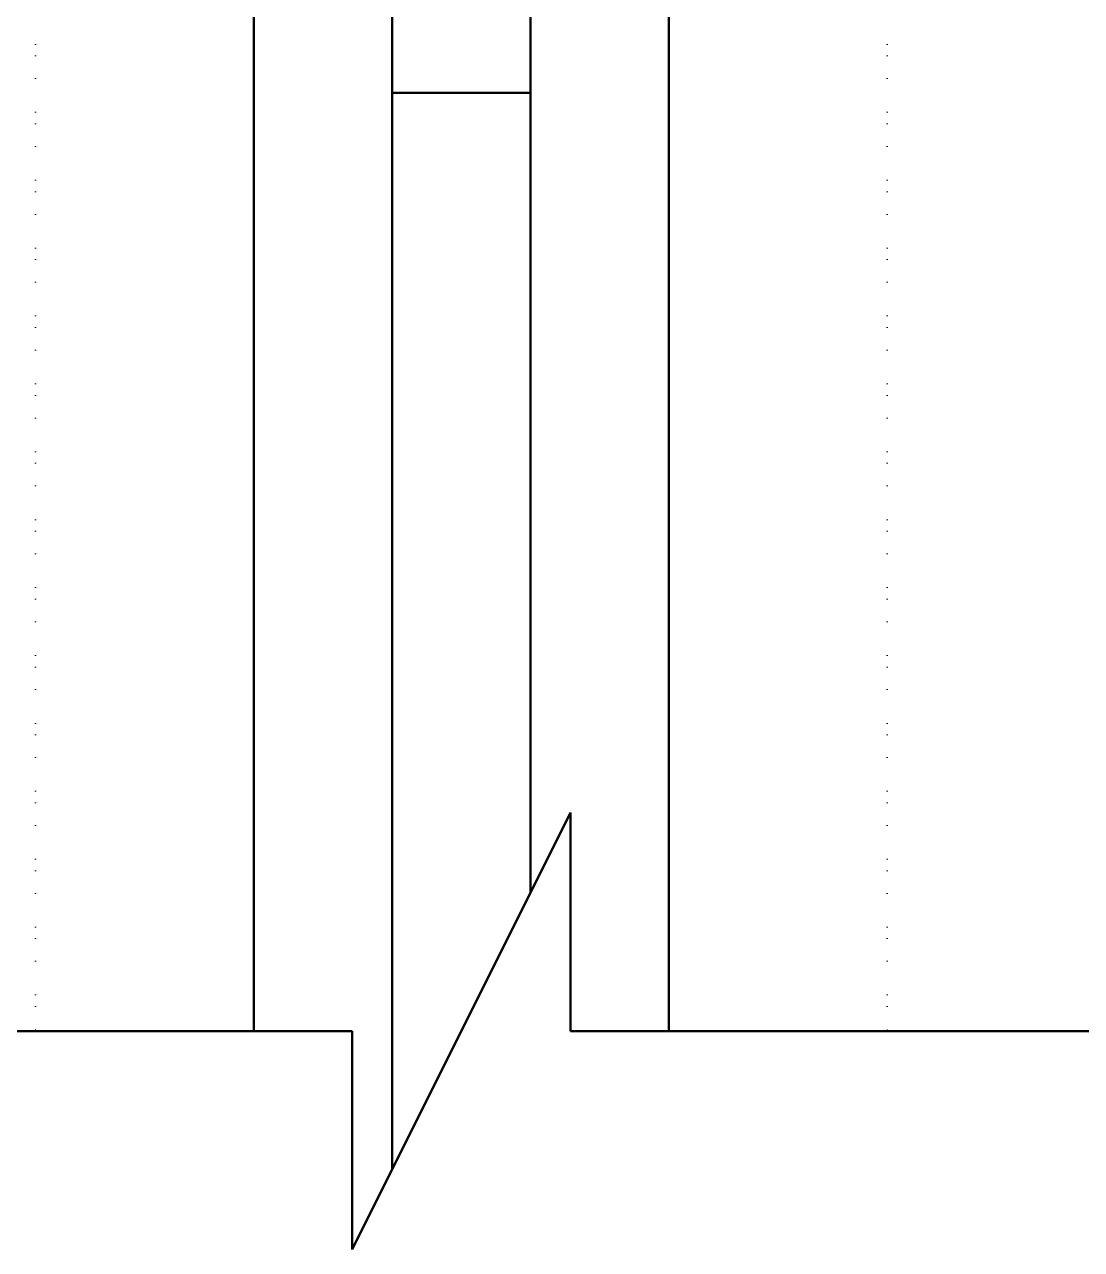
# Model space of a CAD drawing. Extents: x 936 to 24388, y 272 to 1613.
# Drawn here: x 1512 to 1754, y 272.4 to 552.8 of the extents above; entities that cross this region are included whole.
import ezdxf

# ---------------------------------------------------------------- set-up
doc = ezdxf.new("R2010")
doc.units = 0
doc.header["$MEASUREMENT"] = 0
doc.linetypes.add('ISOLATION', pattern=[15.24254, 0.00254, -2.54, -2.54, 0, 0, 0, -5.08, -2.54, 0, 0, 0, 0, -2.54])
for name, color, linetype, lineweight in [('CLT', 7, 'CONTINUOUS', 50), ('hachures', 7, 'CONTINUOUS', 9), ('isolant', 7, 'ISOLATION', 9)]:
    doc.layers.add(name, color=color, linetype=linetype, lineweight=lineweight)

msp = doc.modelspace()

# ---------------------------------------------------------------- linework, layer by layer
at = {"layer": 'CLT'}
for points in [[(1564.523438, 322.401062), (1564.523438, 763.137207)], [(1596.193359, 763.137207), (1596.193359, 290.741058)], [(1627.863281, 763.137207), (1627.863281, 354.081055)], [(1659.523438, 322.401062), (1659.523438, 763.137207)], [(1596.193359, 537.137207), (1627.863281, 537.137207)], [(1587.023438, 272.401062), (1637.023438, 372.401062)], [(1637.023438, 322.401062), (1637.023438, 372.401062)], [(1410.023438, 322.401062), (1587.023438, 322.401062)], [(1587.023438, 272.401062), (1587.023438, 322.401062)], [(1637.023438, 322.401062), (1814.023438, 322.401062)]]:
    msp.add_lwpolyline(points, dxfattribs=at)
at = {"layer": 'hachures'}
msp.add_lwpolyline([(1596.193359, 763.137207), (1627.863281, 763.137207), (1627.863281, 354.081055), (1596.193359, 290.741058)], dxfattribs=at)
at = {"layer": 'isolant'}
for points in [[(1514.523438, 763.137207), (1514.523438, 322.401062)], [(1709.523438, 763.137207), (1709.523438, 322.401062)]]:
    msp.add_lwpolyline(points, dxfattribs=at)

doc.saveas('drawing.dxf')
